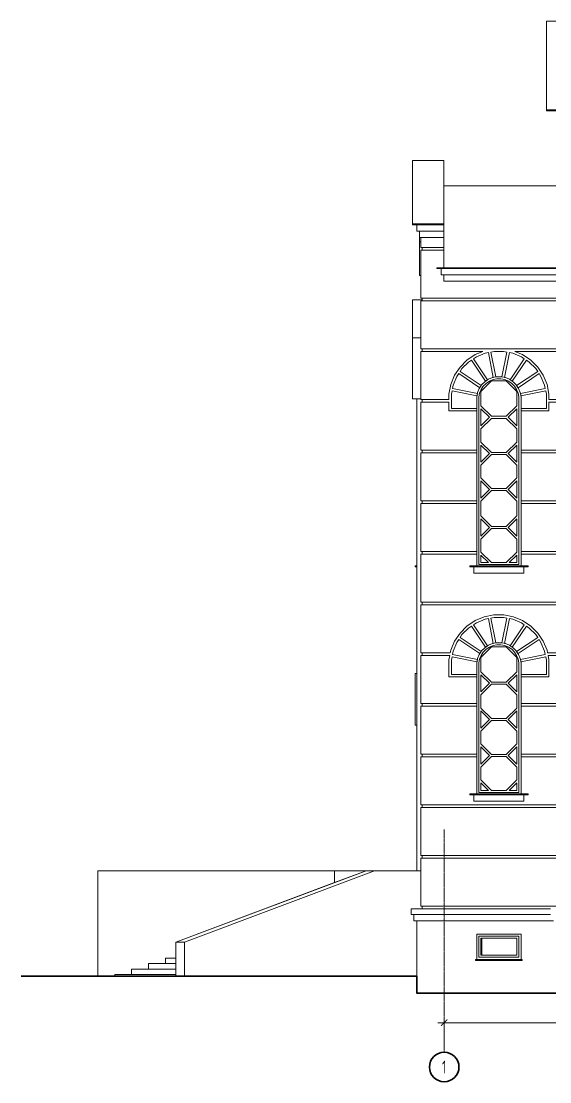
# Model space of a CAD drawing. Header units: millimetres. Extents: x -4890 to 184123, y 36 to 148549.
# Drawn here: x -2005 to 10510, y 103619 to 128741 of the extents above; entities that cross this region are included whole.
import ezdxf

# ---------------------------------------------------------------- set-up
doc = ezdxf.new("R2010")
doc.units = ezdxf.units.MM
doc.linetypes.add('CENTERX2', pattern=[101.6, 63.5, -12.7, 12.7, -12.7])
for name, color, linetype, lineweight in [('axis', 40, 'CENTERX2', 5), ('Dimension', 4, 'Continuous', 5), ('Wall_General', 5, 'Continuous', 30), ('Wall_Satelit', 253, 'Continuous', 5)]:
    doc.layers.add(name, color=color, linetype=linetype, lineweight=lineweight)
doc.styles.add('OK300', font='isocpeur.ttf', dxfattribs={"width": 0.7, "height": 300})
doc.dimstyles.new('OK100', dxfattribs={"dimtxt": 300, "dimasz": 150, "dimexe": 150, "dimexo": 150, "dimgap": 150, "dimtad": 1, "dimdec": 0, "dimzin": 0, "dimdsep": 46, "dimtxsty": 'OK300', "dimblk": 'ARCHTICK', "dimcen": 150, "dimdle": 150, "dimclrd": 256, "dimclre": 256, "dimclrt": 256, "dimadec": 0, "dimazin": 0, "dimtfac": 1, "dimtdec": 0, "dimtofl": 0, "dimtmove": 0, "dimatfit": 3, "dimldrblk": 'DOT', "dimfxl": 1, "dimtolj": 1, "dimtzin": 0, "dimlwd": -1, "dimlwe": -1, "dimarcsym": 0})

# ---------------------------------------------------------------- blocks, each defined once
blk = doc.blocks.new('_ArchTick')
at = {"color": 0, "linetype": 'ByBlock', "const_width": 0.15}
blk.add_lwpolyline([(-0.5, -0.5), (0.5, 0.5)], dxfattribs=at)
blk = doc.blocks.new('*D116')
at = {"layer": 'Defpoints', "color": 0, "transparency": 16777216}
for p in [(37410, 105019), (8010, 104319), (37410, 104319)]:
    blk.add_point(p, dxfattribs=at)
at = {"layer": 'Dimension', "transparency": 16777216}
for p, q in [((7860, 105019), (37560, 105019)), ((8010, 104469), (8010, 105169)), ((37410, 104469), (37410, 105169))]:
    blk.add_line(p, q, dxfattribs=at)
at = {"layer": 'Dimension', "transparency": 16777216, "xscale": 150, "yscale": 150, "zscale": 150, "rotation": 180}
blk.add_blockref('_ArchTick', (8010, 105019), dxfattribs=at)
at = {"layer": 'Dimension', "transparency": 16777216, "xscale": 150, "yscale": 150, "zscale": 150}
blk.add_blockref('_ArchTick', (37410, 105019), dxfattribs=at)
at = {"layer": 'Dimension', "transparency": 16777216, "insert": (22710, 105319), "char_height": 300, "attachment_point": 5, "style": 'OK300'}
blk.add_mtext('\\A1;29400', dxfattribs=at)
blk = doc.blocks.new('_Dot')
at = {"layer": 'Dimension', "color": 0, "lineweight": -2}
blk.add_line((-0.5, 0), (-1, 0), dxfattribs=at)
at = {"layer": 'Dimension', "color": 0, "const_width": 0.5}
blk.add_lwpolyline([(-0.25, 0, 1), (0.25, 0, 1)], format="xyb", close=True, dxfattribs=at)

msp = doc.modelspace()

# ---------------------------------------------------------------- linework, layer by layer
at = {"layer": 'axis', "ltscale": 0.5}
msp.add_lwpolyline([(8009.7, 104319), (8009.7, 109598.6)], dxfattribs=at)
at = {"layer": 'axis', "color": 18, "linetype": 'Continuous', "lineweight": 30, "true_color": 0x000000}
msp.add_circle((8009.7, 103969), 350, dxfattribs=at)
at = {"layer": 'Wall_General'}
msp.add_lwpolyline([(49283.1, 105719), (7359.7, 105719), (7359.7, 106119), (-2004.9, 106119)], dxfattribs=at)
at = {"layer": 'Wall_Satelit'}
for p, q in [((10429.7, 126639), (10429.7, 128741.4)), ((11299.7, 128741.4), (10429.7, 128741.4)), ((10429.7, 126619), (10429.7, 126639)), ((11299.7, 126639), (10429.7, 126639)), ((11299.7, 126619), (10429.7, 126619)), ((7259.7, 125327.7), (7259.7, 125439)), ((7999.7, 125439), (7259.7, 125439)), ((7999.7, 125327.7), (7999.7, 125439)), ((7259.7, 125109.3), (7259.7, 125327.7)), ((7999.7, 125109.3), (7999.7, 125327.7)), ((7259.7, 124792.2), (7259.7, 125109.3)), ((7999.7, 124792.2), (7999.7, 125109.3)), ((7259.7, 124388.7), (7259.7, 124792.2)), ((10759.7, 124841.4), (7999.7, 124841.4)), ((7999.7, 124388.7), (7999.7, 124792.2)), ((7259.7, 123939), (7259.7, 124388.7)), ((7999.7, 123939), (7999.7, 124388.7)), ((7259.7, 123919), (7259.7, 123939)), ((7999.7, 123939), (7259.7, 123939)), ((7999.7, 123919), (7259.7, 123919)), ((7359.7, 123769), (7359.7, 123919)), ((7999.7, 123919), (7999.7, 123939)), ((7999.7, 123769), (7999.7, 123919)), ((7999.7, 123769), (7359.7, 123769)), ((7424.7, 123619), (7424.7, 123769)), ((7424.7, 123586), (7424.7, 123619)), ((7999.7, 123619), (7424.7, 123619)), ((7459.7, 123379), (7459.7, 123619)), ((7999.7, 123619), (7999.7, 123769)), ((7999.7, 123379), (7999.7, 123619)), ((7424.7, 123553.1), (7424.7, 123586)), ((7424.7, 123530.5), (7424.7, 123553.1)), ((7424.7, 123519), (7424.7, 123530.5)), ((7459.7, 123519), (7424.7, 123519)), ((7424.7, 122989.4), (7424.7, 123519)), ((7999.7, 123379), (7459.7, 123379)), ((7489.7, 123319), (7489.7, 123379)), ((7999.7, 123319), (7999.7, 123379)), ((7999.7, 123319), (7459.7, 123319)), ((7459.7, 122179), (7459.7, 123319)), ((7999.7, 122903.2), (7999.7, 123319)), ((7424.7, 122931.5), (7424.7, 122989.4)), ((7424.7, 122876.9), (7424.7, 122931.5)), ((7424.7, 122827.7), (7424.7, 122876.9)), ((10759.7, 122903.2), (7834.7, 122903.2)), ((7834.7, 122883.2), (7834.7, 122903.2)), ((10759.7, 122883.2), (7834.7, 122883.2)), ((7934.7, 122733.2), (7934.7, 122883.2)), ((7424.7, 122786), (7424.7, 122827.7)), ((7424.7, 122753.1), (7424.7, 122786)), ((7424.7, 122730.5), (7424.7, 122753.1)), ((7424.7, 122719), (7424.7, 122730.5)), ((7459.7, 122719), (7424.7, 122719)), ((10759.7, 122733.2), (7934.7, 122733.2)), ((7999.7, 122583.2), (7999.7, 122733.2)), ((10759.7, 122583.2), (7999.7, 122583.2)), ((7259.7, 122083.4), (7259.7, 122139)), ((7489.7, 122139), (7259.7, 122139)), ((10759.7, 122179), (7459.7, 122179)), ((10759.7, 122119), (7459.7, 122119)), ((7459.7, 120979), (7459.7, 122119)), ((7489.7, 122119), (7489.7, 122179)), ((7259.7, 121974.6), (7259.7, 122083.4)), ((7259.7, 121816.4), (7259.7, 121974.6)), ((7259.7, 121615.1), (7259.7, 121816.4)), ((7259.7, 121378.4), (7259.7, 121615.1)), ((7259.7, 121239), (7259.7, 121378.4)), ((7259.7, 121183.4), (7259.7, 121239)), ((7459.7, 121239), (7259.7, 121239)), ((7259.7, 121074.6), (7259.7, 121183.4)), ((7259.7, 120916.4), (7259.7, 121074.6)), ((7259.7, 120715.1), (7259.7, 120916.4)), ((10759.7, 120979), (7459.7, 120979)), ((7459.7, 119779), (7459.7, 120919)), ((8924.1, 120919), (7459.7, 120919)), ((7489.7, 120919), (7489.7, 120979)), ((8743.4, 120844.1), (8549.3, 120714.4)), ((8924.1, 120919), (8743.4, 120844.1)), ((8976.5, 120875.7), (8771.8, 120790.9)), ((9055.8, 120891.5), (8976.5, 120875.7)), ((9172.8, 120303.1), (9055.8, 120891.5)), ((9193.9, 120919), (9114.6, 120903.2)), ((9231.7, 120314.7), (9114.6, 120903.2)), ((9415.5, 120919), (9193.9, 120919)), ((9377.7, 120314.7), (9494.7, 120903.2)), ((9494.7, 120903.2), (9415.5, 120919)), ((9436.5, 120303.1), (9553.6, 120891.5)), ((9632.8, 120875.7), (9553.6, 120891.5)), ((9837.6, 120790.9), (9632.8, 120875.7)), ((9866, 120844.1), (9685.2, 120919)), ((10759.7, 120919), (9685.2, 120919)), ((10060.1, 120714.4), (9866, 120844.1)), ((7259.7, 120478.4), (7259.7, 120715.1)), ((8384.2, 120549.4), (8549.3, 120714.4)), ((8587.5, 120667.8), (8430.8, 120511.1)), ((8654.7, 120712.7), (8587.5, 120667.8)), ((8988.1, 120213.9), (8654.7, 120712.7)), ((8771.8, 120790.9), (8704.6, 120746.1)), ((9037.9, 120247.2), (8704.6, 120746.1)), ((9571.4, 120247.2), (9904.7, 120746.1)), ((9621.3, 120213.9), (9954.6, 120712.7)), ((9904.7, 120746.1), (9837.6, 120790.9)), ((10021.8, 120667.8), (9954.6, 120712.7)), ((10178.5, 120511.1), (10021.8, 120667.8)), ((10225.1, 120549.4), (10060.1, 120714.4)), ((7259.7, 120215.5), (7259.7, 120478.4)), ((8165.2, 120139.6), (8254.5, 120355.3)), ((8254.5, 120355.3), (8384.2, 120549.4)), ((8307.7, 120326.9), (8352.6, 120394.1)), ((8851.5, 120060.7), (8352.6, 120394.1)), ((8385.9, 120443.9), (8430.8, 120511.1)), ((8884.8, 120110.6), (8385.9, 120443.9)), ((10223.4, 120443.9), (9724.5, 120110.6)), ((10256.7, 120394.1), (9757.9, 120060.7)), ((10223.4, 120443.9), (10178.5, 120511.1)), ((10354.8, 120355.3), (10225.1, 120549.4)), ((10301.6, 120326.9), (10256.7, 120394.1)), ((10444.1, 120139.6), (10354.8, 120355.3)), ((7259.7, 119936.3), (7259.7, 120215.5)), ((8119.7, 119910.7), (8165.2, 120139.6)), ((8207.1, 120042.9), (8222.9, 120122.1)), ((8222.9, 120122.1), (8307.7, 120326.9)), ((8839.4, 120042.7), (8884.8, 120110.6)), ((9128.6, 120219), (8879.7, 119970.1)), ((8883.7, 120019), (8935.7, 120096.8)), ((8884.8, 120110.6), (8896.9, 120128.7)), ((8970, 120201.8), (8896.9, 120128.7)), ((9001.9, 120162.9), (8935.7, 120096.8)), ((9037.9, 120247.2), (8970, 120201.8)), ((8988.1, 120213.9), (8970, 120201.8)), ((9079.7, 120214.9), (9001.9, 120162.9)), ((9056, 120259.2), (9037.9, 120247.2)), ((9151.5, 120298.8), (9056, 120259.2)), ((9166.1, 120250.7), (9079.7, 120214.9)), ((9480.7, 120219), (9128.6, 120219)), ((9231.7, 120314.7), (9151.5, 120298.8)), ((9172.8, 120303.1), (9151.5, 120298.8)), ((9257.9, 120269), (9166.1, 120250.7)), ((9253, 120319), (9231.7, 120314.7)), ((9356.4, 120319), (9253, 120319)), ((9351.5, 120269), (9257.9, 120269)), ((9443.2, 120250.7), (9351.5, 120269)), ((9377.7, 120314.7), (9356.4, 120319)), ((9457.8, 120298.8), (9377.7, 120314.7)), ((9457.8, 120298.8), (9436.5, 120303.1)), ((9529.7, 120214.9), (9443.2, 120250.7)), ((9553.4, 120259.2), (9457.8, 120298.8)), ((9729.7, 119970.1), (9480.7, 120219)), ((9607.5, 120162.9), (9529.7, 120214.9)), ((9571.4, 120247.2), (9553.4, 120259.2)), ((9639.3, 120201.8), (9571.4, 120247.2)), ((9673.6, 120096.8), (9607.5, 120162.9)), ((9639.3, 120201.8), (9621.3, 120213.9)), ((9712.5, 120128.7), (9639.3, 120201.8)), ((9725.6, 120019), (9673.6, 120096.8)), ((9724.5, 120110.6), (9712.5, 120128.7)), ((9769.9, 120042.7), (9724.5, 120110.6)), ((10386.4, 120122.1), (10301.6, 120326.9)), ((10402.2, 120042.9), (10386.4, 120122.1)), ((10489.7, 119910.7), (10444.1, 120139.6)), ((7259.7, 119794), (7259.7, 119936.3)), ((8119.7, 119779), (8119.7, 119910.7)), ((8179.7, 119904.8), (8195.4, 119984.1)), ((8179.7, 119569), (8179.7, 119904.8)), ((8783.9, 119867), (8195.4, 119984.1)), ((8795.6, 119925.8), (8207.1, 120042.9)), ((8779.7, 119845.7), (8795.6, 119925.8)), ((8779.7, 119845.7), (8783.9, 119867)), ((8779.7, 119569), (8779.7, 119845.7)), ((8795.6, 119925.8), (8799.8, 119947.1)), ((8799.8, 119947.1), (8839.4, 120042.7)), ((8829.7, 119840.7), (8847.9, 119932.6)), ((8829.7, 115869), (8829.7, 119840.7)), ((8839.4, 120042.7), (8851.5, 120060.7)), ((8847.9, 119932.6), (8883.7, 120019)), ((8879.7, 119632.9), (8879.7, 119970.1)), ((9761.4, 119932.6), (9725.6, 120019)), ((9729.7, 119632.9), (9729.7, 119970.1)), ((9769.9, 120042.7), (9757.9, 120060.7)), ((9779.7, 119840.7), (9761.4, 119932.6)), ((9809.5, 119947.1), (9769.9, 120042.7)), ((9779.7, 115869), (9779.7, 119840.7)), ((9813.7, 119925.8), (9809.5, 119947.1)), ((10402.2, 120042.9), (9813.7, 119925.8)), ((9829.7, 119845.7), (9813.7, 119925.8)), ((10413.9, 119984.1), (9825.4, 119867)), ((9829.7, 119845.7), (9825.4, 119867)), ((9829.7, 119569), (9829.7, 119845.7)), ((10429.7, 119904.8), (10413.9, 119984.1)), ((10429.7, 119569), (10429.7, 119904.8)), ((10489.7, 119779), (10489.7, 119910.7)), ((7459.7, 119794), (7259.7, 119794)), ((7359.7, 108619), (7359.7, 119794)), ((8119.7, 119779), (7459.7, 119779)), ((7459.7, 118579), (7459.7, 119719)), ((8119.7, 119719), (7459.7, 119719)), ((7489.7, 119709.4), (7489.7, 119779)), ((7489.7, 119709.4), (7489.7, 119719)), ((8119.7, 119509), (8119.7, 119719)), ((9128.6, 119384), (8879.7, 119632.9)), ((9729.7, 119632.9), (9480.7, 119384)), ((10759.7, 119779), (10489.7, 119779)), ((10489.7, 119509), (10489.7, 119719)), ((10759.7, 119719), (10489.7, 119719)), ((8779.7, 119509), (8119.7, 119509)), ((8779.7, 119569), (8179.7, 119569)), ((8779.7, 118519), (8779.7, 119569)), ((9082.9, 119359), (8879.7, 119562.2)), ((8879.7, 119155.7), (8879.7, 119562.2)), ((8879.7, 119155.7), (9082.9, 119359)), ((9128.6, 119334), (8879.7, 119085.1)), ((9480.7, 119384), (9128.6, 119384)), ((9480.7, 119334), (9128.6, 119334)), ((9729.7, 119085.1), (9480.7, 119334)), ((9526.4, 119359), (9729.7, 119562.2)), ((9729.7, 119155.7), (9526.4, 119359)), ((9729.7, 119155.7), (9729.7, 119562.2)), ((9829.7, 119509), (9829.7, 119569)), ((10429.7, 119569), (9829.7, 119569)), ((9829.7, 118579), (9829.7, 119509)), ((10489.7, 119509), (9829.7, 119509)), ((8879.7, 118772.9), (8879.7, 119085.1)), ((9729.7, 118772.9), (9729.7, 119085.1)), ((8779.7, 118579), (7459.7, 118579)), ((7489.7, 118519), (7489.7, 118579)), ((9128.6, 118524), (8879.7, 118772.9)), ((9082.9, 118499), (8879.7, 118702.2)), ((8879.7, 118295.7), (8879.7, 118702.2)), ((9729.7, 118772.9), (9480.7, 118524)), ((9526.4, 118499), (9729.7, 118702.2)), ((9729.7, 118295.7), (9729.7, 118702.2)), ((9829.7, 118519), (9829.7, 118579)), ((10759.7, 118579), (9829.7, 118579)), ((7459.7, 117379), (7459.7, 118519)), ((8779.7, 118519), (7459.7, 118519)), ((8779.7, 117379), (8779.7, 118519)), ((8879.7, 118295.7), (9082.9, 118499)), ((9128.6, 118474), (8879.7, 118225.1)), ((9480.7, 118524), (9128.6, 118524)), ((9480.7, 118474), (9128.6, 118474)), ((9729.7, 118225.1), (9480.7, 118474)), ((9729.7, 118295.7), (9526.4, 118499)), ((9829.7, 117379), (9829.7, 118519)), ((10759.7, 118519), (9829.7, 118519)), ((8879.7, 117922.9), (8879.7, 118225.1)), ((9729.7, 117922.9), (9729.7, 118225.1)), ((9128.6, 117674), (8879.7, 117922.9)), ((9082.9, 117649), (8879.7, 117852.2)), ((8879.7, 117445.7), (8879.7, 117852.2)), ((9729.7, 117922.9), (9480.7, 117674)), ((9526.4, 117649), (9729.7, 117852.2)), ((9729.7, 117445.7), (9729.7, 117852.2)), ((8879.7, 117445.7), (9082.9, 117649)), ((9128.6, 117624), (8879.7, 117375.1)), ((9480.7, 117674), (9128.6, 117674)), ((9480.7, 117624), (9128.6, 117624)), ((9729.7, 117375.1), (9480.7, 117624)), ((9729.7, 117445.7), (9526.4, 117649)), ((8779.7, 117379), (7459.7, 117379)), ((7489.7, 117319), (7489.7, 117379)), ((8779.7, 117319), (8779.7, 117379)), ((8879.7, 117022.9), (8879.7, 117375.1)), ((9729.7, 117022.9), (9729.7, 117375.1)), ((9829.7, 117319), (9829.7, 117379)), ((10759.7, 117379), (9829.7, 117379)), ((7459.7, 116179), (7459.7, 117319)), ((8779.7, 117319), (7459.7, 117319)), ((8779.7, 116179), (8779.7, 117319)), ((9829.7, 116179), (9829.7, 117319)), ((10759.7, 117319), (9829.7, 117319)), ((9128.6, 116774), (8879.7, 117022.9)), ((9082.9, 116749), (8879.7, 116952.2)), ((8879.7, 116545.7), (8879.7, 116952.2)), ((9729.7, 117022.9), (9480.7, 116774)), ((9526.4, 116749), (9729.7, 116952.2)), ((9729.7, 116545.7), (9729.7, 116952.2)), ((8879.7, 116545.7), (9082.9, 116749)), ((9128.6, 116724), (8879.7, 116475.1)), ((9480.7, 116774), (9128.6, 116774)), ((9480.7, 116724), (9128.6, 116724)), ((9729.7, 116475.1), (9480.7, 116724)), ((9729.7, 116545.7), (9526.4, 116749)), ((8879.7, 116167.9), (8879.7, 116475.1)), ((9729.7, 116167.9), (9729.7, 116475.1)), ((8779.7, 116179), (7459.7, 116179)), ((8779.7, 116119), (7459.7, 116119)), ((7459.7, 114979), (7459.7, 116119)), ((7489.7, 116119), (7489.7, 116179)), ((8779.7, 116119), (8779.7, 116179)), ((8779.7, 115839), (8779.7, 116119)), ((9128.6, 115919), (8879.7, 116167.9)), ((9057.9, 115919), (8879.7, 116097.2)), ((8879.7, 115919), (8879.7, 116097.2)), ((9729.7, 116167.9), (9480.7, 115919)), ((9551.4, 115919), (9729.7, 116097.2)), ((9729.7, 115919), (9729.7, 116097.2)), ((9829.7, 116119), (9829.7, 116179)), ((10759.7, 116179), (9829.7, 116179)), ((9829.7, 115839), (9829.7, 116119)), ((10759.7, 116119), (9829.7, 116119)), ((7324.7, 115819), (7324.7, 115839)), ((7359.7, 115839), (7324.7, 115839)), ((7359.7, 115819), (7324.7, 115819)), ((9994.7, 115839), (8614.7, 115839)), ((8614.7, 115819), (8614.7, 115839)), ((9994.7, 115819), (8614.7, 115819)), ((8714.7, 115669), (8714.7, 115819)), ((9779.7, 115869), (8829.7, 115869)), ((9057.9, 115919), (8879.7, 115919)), ((9480.7, 115919), (9128.6, 115919)), ((9729.7, 115919), (9551.4, 115919)), ((9894.7, 115669), (9894.7, 115819)), ((9994.7, 115819), (9994.7, 115839)), ((9894.7, 115669), (8714.7, 115669)), ((10759.7, 114979), (7459.7, 114979)), ((7459.7, 113779), (7459.7, 114919)), ((10759.7, 114919), (7459.7, 114919)), ((7489.7, 114919), (7489.7, 114979)), ((8959, 114633.4), (8743.4, 114544.1)), ((8976.5, 114575.7), (8771.8, 114490.9)), ((9188, 114679), (8959, 114633.4)), ((9055.8, 114591.5), (8976.5, 114575.7)), ((9172.8, 114003.1), (9055.8, 114591.5)), ((9193.9, 114619), (9114.6, 114603.2)), ((9231.7, 114014.7), (9114.6, 114603.2)), ((9421.4, 114679), (9188, 114679)), ((9415.5, 114619), (9193.9, 114619)), ((9377.7, 114014.7), (9494.7, 114603.2)), ((9494.7, 114603.2), (9415.5, 114619)), ((9650.3, 114633.4), (9421.4, 114679)), ((9436.5, 114003.1), (9553.6, 114591.5)), ((9632.8, 114575.7), (9553.6, 114591.5)), ((9837.6, 114490.9), (9632.8, 114575.7)), ((9866, 114544.1), (9650.3, 114633.4)), ((8384.2, 114249.4), (8549.3, 114414.4)), ((8587.5, 114367.8), (8430.8, 114211.1)), ((8743.4, 114544.1), (8549.3, 114414.4)), ((8654.7, 114412.7), (8587.5, 114367.8)), ((8988.1, 113913.9), (8654.7, 114412.7)), ((8771.8, 114490.9), (8704.6, 114446.1)), ((9037.9, 113947.2), (8704.6, 114446.1)), ((9571.4, 113947.2), (9904.7, 114446.1)), ((9621.3, 113913.9), (9954.6, 114412.7)), ((9904.7, 114446.1), (9837.6, 114490.9)), ((10060.1, 114414.4), (9866, 114544.1)), ((10021.8, 114367.8), (9954.6, 114412.7)), ((10178.5, 114211.1), (10021.8, 114367.8)), ((10225.1, 114249.4), (10060.1, 114414.4)), ((8254.5, 114055.3), (8384.2, 114249.4)), ((8307.7, 114026.9), (8352.6, 114094.1)), ((8851.5, 113760.7), (8352.6, 114094.1)), ((8385.9, 114143.9), (8430.8, 114211.1)), ((8884.8, 113810.6), (8385.9, 114143.9)), ((10223.4, 114143.9), (9724.5, 113810.6)), ((10256.7, 114094.1), (9757.9, 113760.7)), ((10223.4, 114143.9), (10178.5, 114211.1)), ((10354.8, 114055.3), (10225.1, 114249.4)), ((10301.6, 114026.9), (10256.7, 114094.1)), ((8153.1, 113779), (8165.2, 113839.6)), ((8165.2, 113839.6), (8254.5, 114055.3)), ((8207.1, 113742.9), (8222.9, 113822.1)), ((8222.9, 113822.1), (8307.7, 114026.9)), ((8839.4, 113742.7), (8884.8, 113810.6)), ((9128.6, 113919), (8879.7, 113670.1)), ((8884.8, 113810.6), (8896.9, 113828.7)), ((8970, 113901.8), (8896.9, 113828.7)), ((9001.9, 113862.9), (8935.7, 113796.8)), ((9037.9, 113947.2), (8970, 113901.8)), ((8988.1, 113913.9), (8970, 113901.8)), ((9079.7, 113914.9), (9001.9, 113862.9)), ((9056, 113959.2), (9037.9, 113947.2)), ((9151.5, 113998.8), (9056, 113959.2)), ((9166.1, 113950.7), (9079.7, 113914.9)), ((9480.7, 113919), (9128.6, 113919)), ((9231.7, 114014.7), (9151.5, 113998.8)), ((9172.8, 114003.1), (9151.5, 113998.8)), ((9257.9, 113969), (9166.1, 113950.7)), ((9253, 114019), (9231.7, 114014.7)), ((9356.4, 114019), (9253, 114019)), ((9351.5, 113969), (9257.9, 113969)), ((9443.2, 113950.7), (9351.5, 113969)), ((9377.7, 114014.7), (9356.4, 114019)), ((9457.8, 113998.8), (9377.7, 114014.7)), ((9457.8, 113998.8), (9436.5, 114003.1)), ((9529.7, 113914.9), (9443.2, 113950.7)), ((9553.4, 113959.2), (9457.8, 113998.8)), ((9729.7, 113670.1), (9480.7, 113919)), ((9607.5, 113862.9), (9529.7, 113914.9)), ((9571.4, 113947.2), (9553.4, 113959.2)), ((9639.3, 113901.8), (9571.4, 113947.2)), ((9673.6, 113796.8), (9607.5, 113862.9)), ((9639.3, 113901.8), (9621.3, 113913.9)), ((9712.5, 113828.7), (9639.3, 113901.8)), ((9724.5, 113810.6), (9712.5, 113828.7)), ((9769.9, 113742.7), (9724.5, 113810.6)), ((10386.4, 113822.1), (10301.6, 114026.9)), ((10444.1, 113839.6), (10354.8, 114055.3)), ((10402.2, 113742.9), (10386.4, 113822.1)), ((10456.2, 113779), (10444.1, 113839.6)), ((8153.1, 113779), (7459.7, 113779)), ((8141.2, 113719), (7459.7, 113719)), ((7459.7, 112579), (7459.7, 113719)), ((7489.7, 113714.1), (7489.7, 113781.6)), ((7489.7, 113714.1), (7489.7, 113719)), ((8119.7, 113610.7), (8141.2, 113719)), ((8119.7, 113209), (8119.7, 113610.7)), ((8179.7, 113604.8), (8195.4, 113684.1)), ((8179.7, 113269), (8179.7, 113604.8)), ((8783.9, 113567), (8195.4, 113684.1)), ((8795.6, 113625.8), (8207.1, 113742.9)), ((8779.7, 113545.7), (8795.6, 113625.8)), ((8779.7, 113545.7), (8783.9, 113567)), ((8795.6, 113625.8), (8799.8, 113647.1)), ((8799.8, 113647.1), (8839.4, 113742.7)), ((8829.7, 113540.7), (8847.9, 113632.6)), ((8839.4, 113742.7), (8851.5, 113760.7)), ((8847.9, 113632.6), (8883.7, 113719)), ((8879.7, 113332.9), (8879.7, 113670.1)), ((8883.7, 113719), (8935.7, 113796.8)), ((9725.6, 113719), (9673.6, 113796.8)), ((9761.4, 113632.6), (9725.6, 113719)), ((9729.7, 113332.9), (9729.7, 113670.1)), ((9769.9, 113742.7), (9757.9, 113760.7)), ((9779.7, 113540.7), (9761.4, 113632.6)), ((9809.5, 113647.1), (9769.9, 113742.7)), ((9813.7, 113625.8), (9809.5, 113647.1)), ((10402.2, 113742.9), (9813.7, 113625.8)), ((9829.7, 113545.7), (9813.7, 113625.8)), ((10413.9, 113684.1), (9825.4, 113567)), ((9829.7, 113545.7), (9825.4, 113567)), ((10429.7, 113604.8), (10413.9, 113684.1)), ((10429.7, 113269), (10429.7, 113604.8)), ((10759.7, 113779), (10456.2, 113779)), ((10489.7, 113610.7), (10468.1, 113719)), ((10759.7, 113719), (10468.1, 113719)), ((10489.7, 113209), (10489.7, 113610.7)), ((8779.7, 113269), (8779.7, 113545.7)), ((8829.7, 110469), (8829.7, 113540.7)), ((9128.6, 113084), (8879.7, 113332.9)), ((9729.7, 113332.9), (9480.7, 113084)), ((9779.7, 110469), (9779.7, 113540.7)), ((9829.7, 113269), (9829.7, 113545.7)), ((7324.7, 113270), (7324.7, 113289)), ((7359.7, 113289), (7324.7, 113289)), ((7324.7, 113232.2), (7324.7, 113270)), ((7324.7, 113176.1), (7324.7, 113232.2)), ((7324.7, 113102), (7324.7, 113176.1)), ((7324.7, 113010.7), (7324.7, 113102)), ((8779.7, 113209), (8119.7, 113209)), ((8779.7, 113269), (8179.7, 113269)), ((8779.7, 113209), (8779.7, 113269)), ((8779.7, 112579), (8779.7, 113209)), ((9082.9, 113059), (8879.7, 113262.2)), ((8879.7, 112855.7), (8879.7, 113262.2)), ((8879.7, 112855.7), (9082.9, 113059)), ((9480.7, 113084), (9128.6, 113084)), ((9526.4, 113059), (9729.7, 113262.2)), ((9729.7, 112855.7), (9526.4, 113059)), ((9729.7, 112855.7), (9729.7, 113262.2)), ((9829.7, 113209), (9829.7, 113269)), ((10429.7, 113269), (9829.7, 113269)), ((9829.7, 112579), (9829.7, 113209)), ((10489.7, 113209), (9829.7, 113209)), ((7324.7, 112903.2), (7324.7, 113010.7)), ((7324.7, 112780.4), (7324.7, 112903.2)), ((9128.6, 113034), (8879.7, 112785.1)), ((9480.7, 113034), (9128.6, 113034)), ((9729.7, 112785.1), (9480.7, 113034)), ((7324.7, 112643.6), (7324.7, 112780.4)), ((7324.7, 112493.9), (7324.7, 112643.6)), ((8779.7, 112579), (7459.7, 112579)), ((7489.7, 112519), (7489.7, 112579)), ((8779.7, 112519), (8779.7, 112579)), ((8879.7, 112472.9), (8879.7, 112785.1)), ((9729.7, 112472.9), (9729.7, 112785.1)), ((9829.7, 111319), (9829.7, 112579)), ((10759.7, 112579), (9829.7, 112579)), ((7324.7, 112333), (7324.7, 112493.9)), ((7324.7, 112162.3), (7324.7, 112333)), ((7459.7, 111379), (7459.7, 112519)), ((8779.7, 112519), (7459.7, 112519)), ((8779.7, 111379), (8779.7, 112519)), ((9128.6, 112224), (8879.7, 112472.9)), ((9082.9, 112199), (8879.7, 112402.2)), ((8879.7, 111995.7), (8879.7, 112402.2)), ((9729.7, 112472.9), (9480.7, 112224)), ((9526.4, 112199), (9729.7, 112402.2)), ((9729.7, 111995.7), (9729.7, 112402.2)), ((10759.7, 112519), (9829.7, 112519)), ((7324.7, 112089), (7324.7, 112162.3)), ((7324.7, 112069), (7324.7, 112089)), ((7359.7, 112069), (7324.7, 112069)), ((8879.7, 111995.7), (9082.9, 112199)), ((9128.6, 112174), (8879.7, 111925.1)), ((9480.7, 112224), (9128.6, 112224)), ((9480.7, 112174), (9128.6, 112174)), ((9729.7, 111925.1), (9480.7, 112174)), ((9729.7, 111995.7), (9526.4, 112199)), ((8879.7, 111622.9), (8879.7, 111925.1)), ((9729.7, 111622.9), (9729.7, 111925.1)), ((9128.6, 111374), (8879.7, 111622.9)), ((9082.9, 111349), (8879.7, 111552.2)), ((8879.7, 111145.7), (8879.7, 111552.2)), ((9729.7, 111622.9), (9480.7, 111374)), ((9526.4, 111349), (9729.7, 111552.2)), ((9729.7, 111145.7), (9729.7, 111552.2)), ((8779.7, 111379), (7459.7, 111379)), ((7459.7, 110179), (7459.7, 111319)), ((8779.7, 111319), (7459.7, 111319)), ((7489.7, 111319), (7489.7, 111379)), ((8779.7, 111319), (8779.7, 111379)), ((8779.7, 110439), (8779.7, 111319)), ((8879.7, 111145.7), (9082.9, 111349)), ((9128.6, 111324), (8879.7, 111075.1)), ((9480.7, 111374), (9128.6, 111374)), ((9480.7, 111324), (9128.6, 111324)), ((9729.7, 111075.1), (9480.7, 111324)), ((9729.7, 111145.7), (9526.4, 111349)), ((10759.7, 111379), (9829.7, 111379)), ((9829.7, 110439), (9829.7, 111319)), ((10759.7, 111319), (9829.7, 111319)), ((8779.7, 111019), (8779.7, 111079)), ((8879.7, 110767.9), (8879.7, 111075.1)), ((9729.7, 110767.9), (9729.7, 111075.1)), ((9829.7, 111019), (9829.7, 111079)), ((8779.7, 110439), (8779.7, 111019)), ((9829.7, 110439), (9829.7, 111019)), ((9128.6, 110519), (8879.7, 110767.9)), ((9057.9, 110519), (8879.7, 110697.2)), ((8879.7, 110519), (8879.7, 110697.2)), ((9729.7, 110767.9), (9480.7, 110519)), ((9551.4, 110519), (9729.7, 110697.2)), ((9729.7, 110519), (9729.7, 110697.2)), ((9994.7, 110439), (8614.7, 110439)), ((8614.7, 110419), (8614.7, 110439)), ((9994.7, 110419), (8614.7, 110419)), ((8714.7, 110269), (8714.7, 110419)), ((9779.7, 110469), (8829.7, 110469)), ((9057.9, 110519), (8879.7, 110519)), ((9480.7, 110519), (9128.6, 110519)), ((9729.7, 110519), (9551.4, 110519)), ((9894.7, 110269), (9894.7, 110419)), ((9994.7, 110419), (9994.7, 110439)), ((10789.7, 110179), (7459.7, 110179)), ((7459.7, 108979), (7459.7, 110119)), ((10789.7, 110119), (7459.7, 110119)), ((7489.7, 110119), (7489.7, 110179)), ((9894.7, 110269), (8714.7, 110269)), ((10759.7, 108979), (7459.7, 108979)), ((7459.7, 107779), (7459.7, 108919)), ((10759.7, 108919), (7459.7, 108919)), ((7489.7, 108919), (7489.7, 108979)), ((10759.7, 107779), (7459.7, 107779)), ((7489.7, 107719), (7489.7, 107779)), ((10529.7, 107719), (7229.7, 107719)), ((7229.7, 107579), (7229.7, 107719)), ((10529.7, 107579), (7229.7, 107579)), ((7294.7, 107429), (7294.7, 107579)), ((10594.7, 107429), (7294.7, 107429)), ((7359.7, 106419), (7359.7, 107429)), ((9829.7, 107119), (8779.7, 107119)), ((8779.7, 106519), (8779.7, 107119)), ((9779.7, 107069), (8829.7, 107069)), ((8829.7, 106569), (8829.7, 107069)), ((9779.7, 106569), (9779.7, 107069)), ((9829.7, 106519), (9829.7, 107119)), ((9729.7, 107019), (8879.7, 107019)), ((8879.7, 106619), (8879.7, 107019)), ((8899.7, 106619), (8899.7, 107019)), ((9729.7, 106619), (9729.7, 107019)), ((9779.7, 106569), (8829.7, 106569)), ((9729.7, 106619), (8879.7, 106619)), ((9859.7, 106519), (8749.7, 106519)), ((8749.7, 106489), (8749.7, 106519)), ((9859.7, 106489), (8749.7, 106489)), ((9859.7, 106489), (9859.7, 106519))]:
    msp.add_line(p, q, dxfattribs=at)
for points in [[(-190.3, 106119), (209.7, 106119), (209.7, 106159), (609.7, 106159), (609.7, 106289), (1009.7, 106289), (1009.7, 106419), (1409.7, 106419), (1409.7, 106549), (1658, 106549), (1658, 106929), (5409.7, 108336.6), (5409.7, 108619), (-190.3, 108619)], [(1858, 106929), (1658, 106929), (6162.3, 108619), (6362.3, 108619)], [(1858, 106119), (7359.7, 106119), (7359.7, 107429), (7294.7, 107429), (7294.7, 107579), (7229.7, 107579), (7229.7, 107719), (7489.7, 107719), (7489.7, 107779), (7459.7, 107779), (7459.7, 108619), (6362.3, 108619), (1858, 106929), (1858, 106119)], [(5409.7, 108619), (5409.7, 108336.6), (6162.3, 108619)], [(1858, 106119), (1858, 106929), (1658, 106929), (1658, 106119)], [(1658, 106419), (1409.7, 106419), (1409.7, 106549), (1658, 106549)], [(1658, 106159), (609.7, 106159), (609.7, 106289), (1658, 106289)], [(1658, 106289), (1009.7, 106289), (1009.7, 106419), (1658, 106419)], [(1658, 106119), (209.7, 106119), (209.7, 106159), (1658, 106159)]]:
    msp.add_lwpolyline(points, close=True, dxfattribs=at)

# ---------------------------------------------------------------- texts
at = {"layer": 'axis', "color": 18, "true_color": 0x000000, "insert": (8009.7, 103969), "char_height": 300, "attachment_point": 5, "style": 'OK300'}
msp.add_mtext('1', dxfattribs=at)

# ---------------------------------------------------------------- dimensions: what is measured, and where the dimension line sits
at = {"layer": 'Dimension'}
dim = msp.add_linear_dim(base=(37409.7, 105019), p1=(8009.7, 104319), p2=(37409.7, 104319), dimstyle='OK100', dxfattribs=at)
dim.commit()
dim.dimension.update_dxf_attribs({"geometry": '*D116', "text_midpoint": (22709.7, 105319)})

doc.saveas('drawing.dxf')
